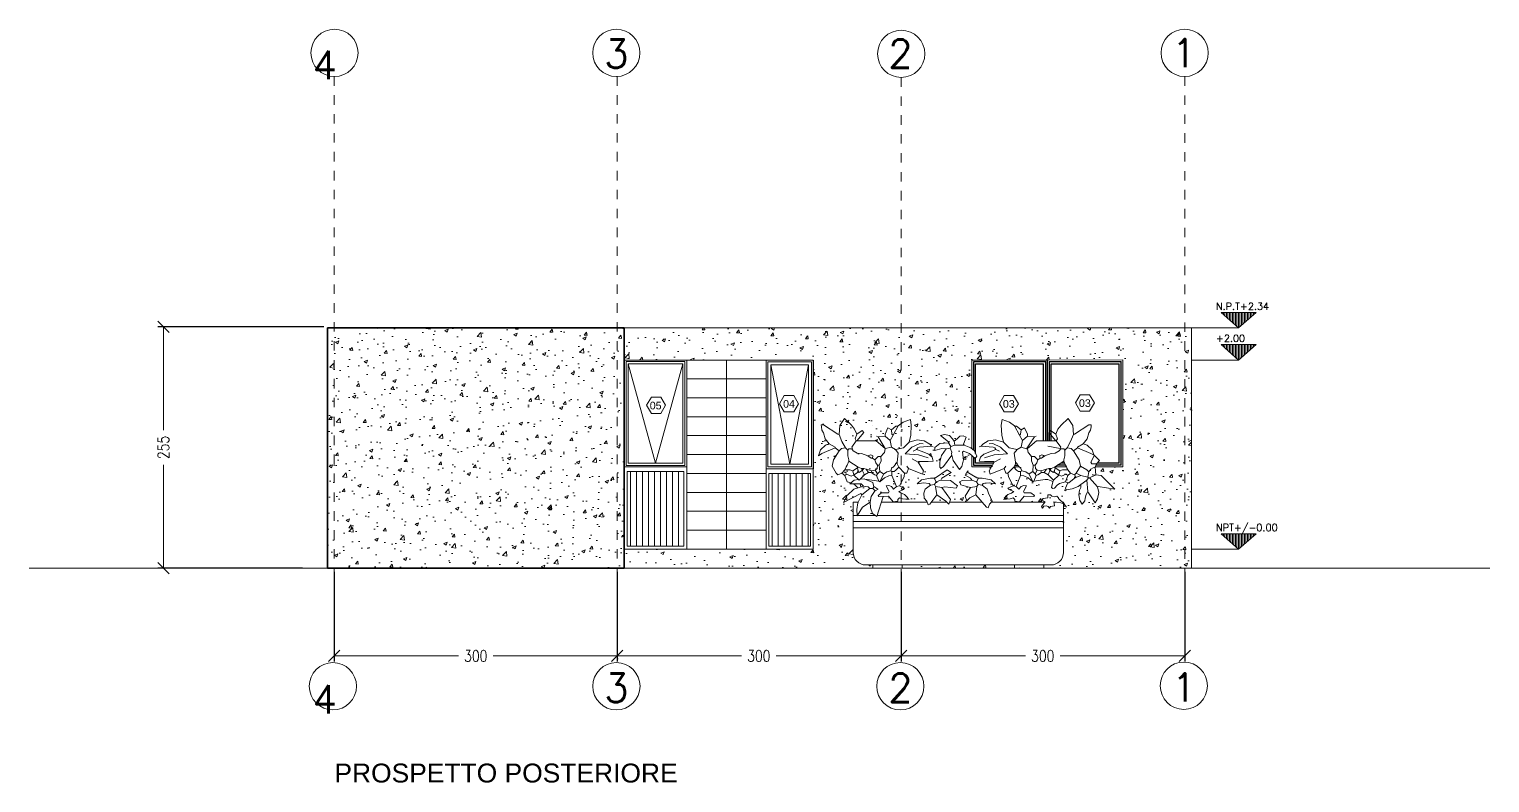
# Model space of a CAD drawing. Header units: inches. Extents: x 15 to 6535, y 214 to 4594.
# Drawn here: x 139.37 to 154.83, y 247.06 to 255.03 of the extents above; entities that cross this region are included whole.
import ezdxf

# ---------------------------------------------------------------- set-up
doc = ezdxf.new("R2010")
doc.units = ezdxf.units.IN
doc.header["$MEASUREMENT"] = 0
doc.linetypes.add('CENTER', pattern=[2, 1.25, -0.25, 0.25, -0.25])
for name, color, linetype, lineweight in [('$0$A-GLAZ-FULL', 4, 'Continuous', 18), ('$1$A-GLAZ-FULL', 4, 'Continuous', 25), ('A-ANNO-SYMB', 3, 'Continuous', 18), ('A-ANNO-TEXT', 3, 'Continuous', 18), ('A-ELEV-MBE1', 7, 'Continuous', 13), ('A-ELEV-PATT', 8, 'Continuous', 13), ('A-FURN', 8, 'Continuous', 18), ('A-SECT-MCUT', 7, 'Continuous', 35), ('A-WALL-FULL', 7, 'Continuous', 35), ('linee di sezione', 3, 'Continuous', 13), ('PROIEZIONI', 145, 'Continuous', 13), ('SIMBOLI FINESTRE', 3, 'Continuous', 13), ('VEGETAZIONE', 94, 'Continuous', 13)]:
    doc.layers.add(name, color=color, linetype=linetype, lineweight=lineweight)
doc.layers.add('Layer1', color=7, linetype='Continuous')
doc.layers.add('linee sezioni frecce', color=5, linetype='Continuous')
doc.styles.add('ARIAL', font='Arial.ttf')
doc.styles.add('E-ROMANS', font='romans.shx', dxfattribs={"width": 0.8})
doc.styles.get("Standard").update_dxf_attribs({"font": 'Arial.ttf'})
doc.dimstyles.new('E-0100_TICK_12', dxfattribs={"dimscale": 0.001, "dimtxt": 120, "dimasz": 120, "dimexe": 60, "dimexo": 40, "dimgap": 60, "dimtad": 0, "dimzin": 0, "dimdsep": 46, "dimtxsty": 'E-ROMANS', "dimblk": 'OBLIQUE', "dimcen": 60, "dimclrd": 256, "dimclre": 256, "dimclrt": 256, "dimadec": 0, "dimazin": 0, "dimtfac": 1, "dimtmove": 1, "dimatfit": 3, "dimldrblk": 'OPEN90', "dimfxl": 1, "dimtfill": 1, "dimtolj": 1, "dimtzin": 0, "dimlwd": -1, "dimarcsym": 0})

# ---------------------------------------------------------------- blocks, each defined once
blk = doc.blocks.new('_Oblique')
at = {"color": 0, "linetype": 'ByBlock', "lineweight": -2}
blk.add_line((-0.5, -0.5), (0.5, 0.5), dxfattribs=at)
blk = doc.blocks.new('*D86')
at = {"layer": 'linee di sezione', "lineweight": -2, "transparency": 16777216}
for p, q in [((142.487, 251.878), (140.729, 251.878)), ((142.263, 249.328), (140.729, 249.328))]:
    blk.add_line(p, q, dxfattribs=at)
at = {"layer": 'linee di sezione', "transparency": 16777216}
for p, q in [((140.789, 251.878), (140.789, 250.786)), ((140.789, 249.328), (140.789, 250.42))]:
    blk.add_line(p, q, dxfattribs=at)
at = {"layer": 'linee di sezione', "transparency": 16777216, "xscale": 0.12, "yscale": 0.12, "zscale": 0.12}
for p, rotation in [((140.789, 251.878), 90), ((140.789, 249.328), 270)]:
    blk.add_blockref('_Oblique', p, dxfattribs=dict(at, rotation=rotation))
at = {"layer": 'linee di sezione', "lineweight": 13, "transparency": 16777216, "insert": (140.789, 250.603), "char_height": 0.12, "attachment_point": 5, "rotation": 90, "style": 'E-ROMANS', "bg_fill": 3, "box_fill_scale": 1.25, "bg_fill_color": 256, "bg_fill_true_color": 13158600, "bg_fill_transparency": 0}
blk.add_mtext('\\A1;255', dxfattribs=at)
blk = doc.blocks.new('_Open90')
at = {"color": 0, "linetype": 'ByBlock', "lineweight": -2}
for p, q in [((0, 0), (-1, 0)), ((-0.5, 0.5), (0, 0)), ((0, 0), (-0.5, -0.5))]:
    blk.add_line(p, q, dxfattribs=at)
blk = doc.blocks.new('*D89')
at = {"layer": 'linee di sezione', "lineweight": -2, "transparency": 16777216}
for p, q in [((142.597, 249.288), (142.597, 248.338)), ((145.592, 249.288), (145.592, 248.338))]:
    blk.add_line(p, q, dxfattribs=at)
at = {"layer": 'linee di sezione', "transparency": 16777216}
for p, q in [((142.597, 248.398), (143.911, 248.398)), ((145.592, 248.398), (144.278, 248.398))]:
    blk.add_line(p, q, dxfattribs=at)
at = {"layer": 'linee di sezione', "transparency": 16777216, "xscale": 0.12, "yscale": 0.12, "zscale": 0.12, "rotation": 180}
blk.add_blockref('_Oblique', (142.597, 248.398), dxfattribs=at)
at = {"layer": 'linee di sezione', "transparency": 16777216, "xscale": 0.12, "yscale": 0.12, "zscale": 0.12}
blk.add_blockref('_Oblique', (145.592, 248.398), dxfattribs=at)
at = {"layer": 'linee di sezione', "lineweight": 13, "transparency": 16777216, "insert": (144.095, 248.398), "char_height": 0.12, "attachment_point": 5, "style": 'E-ROMANS', "bg_fill": 3, "box_fill_scale": 1.25, "bg_fill_color": 256, "bg_fill_true_color": 13158600, "bg_fill_transparency": 0}
blk.add_mtext('\\A1;300', dxfattribs=at)
blk = doc.blocks.new('*D90')
at = {"layer": 'linee di sezione', "lineweight": -2, "transparency": 16777216}
for p, q in [((145.592, 249.288), (145.592, 248.338)), ((148.597, 249.288), (148.597, 248.338))]:
    blk.add_line(p, q, dxfattribs=at)
at = {"layer": 'linee di sezione', "transparency": 16777216}
for p, q in [((145.592, 248.398), (146.906, 248.398)), ((148.597, 248.398), (147.273, 248.398))]:
    blk.add_line(p, q, dxfattribs=at)
at = {"layer": 'linee di sezione', "transparency": 16777216, "xscale": 0.12, "yscale": 0.12, "zscale": 0.12, "rotation": 180}
blk.add_blockref('_Oblique', (145.592, 248.398), dxfattribs=at)
at = {"layer": 'linee di sezione', "transparency": 16777216, "xscale": 0.12, "yscale": 0.12, "zscale": 0.12}
blk.add_blockref('_Oblique', (148.597, 248.398), dxfattribs=at)
at = {"layer": 'linee di sezione', "lineweight": 13, "transparency": 16777216, "insert": (147.09, 248.398), "char_height": 0.12, "attachment_point": 5, "style": 'E-ROMANS', "bg_fill": 3, "box_fill_scale": 1.25, "bg_fill_color": 256, "bg_fill_true_color": 13158600, "bg_fill_transparency": 0}
blk.add_mtext('\\A1;300', dxfattribs=at)
blk = doc.blocks.new('*D91')
at = {"layer": 'linee di sezione', "lineweight": -2, "transparency": 16777216}
for p, q in [((148.597, 249.288), (148.597, 248.338)), ((151.597, 249.288), (151.597, 248.338))]:
    blk.add_line(p, q, dxfattribs=at)
at = {"layer": 'linee di sezione', "transparency": 16777216}
for p, q in [((148.597, 248.398), (149.911, 248.398)), ((151.597, 248.398), (150.278, 248.398))]:
    blk.add_line(p, q, dxfattribs=at)
at = {"layer": 'linee di sezione', "transparency": 16777216, "xscale": 0.12, "yscale": 0.12, "zscale": 0.12, "rotation": 180}
blk.add_blockref('_Oblique', (148.597, 248.398), dxfattribs=at)
at = {"layer": 'linee di sezione', "transparency": 16777216, "xscale": 0.12, "yscale": 0.12, "zscale": 0.12}
blk.add_blockref('_Oblique', (151.597, 248.398), dxfattribs=at)
at = {"layer": 'linee di sezione', "lineweight": 13, "transparency": 16777216, "insert": (150.095, 248.398), "char_height": 0.12, "attachment_point": 5, "style": 'E-ROMANS', "bg_fill": 3, "box_fill_scale": 1.25, "bg_fill_color": 256, "bg_fill_true_color": 13158600, "bg_fill_transparency": 0}
blk.add_mtext('\\A1;300', dxfattribs=at)

msp = doc.modelspace()

# ---------------------------------------------------------------- hatches: boundary and pattern name
at = {"layer": 'A-ELEV-PATT'}
h = msp.add_hatch(dxfattribs=at)
h.set_pattern_fill('ANSI31', color=256, scale=0.005, angle=585, style=0)
h.set_pattern_definition([(270, (356.651465, 120.203218), (0.015875, -5e-17), [])])
h.paths.add_polyline_path([(151.984, 252.031), (152.168, 251.868), (152.352, 252.031)])
h = msp.add_hatch(dxfattribs=at)
h.set_pattern_fill('AR-CONC', color=256, scale=0.002, angle=180, style=0)
h.set_pattern_definition([(50, (127.25245, 186.07087), (0.3643693, -0.0318782), [0.0381, -0.4191]), (355, (127.25245, 186.07087), (-0.0704857, 0.3821133), [0.03048, -0.33528]), (100.451, (127.2828, 186.0682), (0.293885, 0.3502334), [0.03238, -0.35618]), (46.1842, (127.25245, 186.17247), (0.542158, -0.0840847), [0.05715, -0.62865]), (96.6356, (127.29763, 186.16546), (0.4748085, 0.494851), [0.04857, -0.53427]), (351.184, (127.25245, 186.17247), (0.474809, 0.4948502), [0.04572, -0.50292]), (21, (127.30325, 186.14707), (0.3032298, -0.204531), [0.0381, -0.4191]), (326, (127.30325, 186.14707), (0.123604, 0.368376), [0.03048, -0.33528]), (71.4514, (127.32852, 186.13002), (0.426833, 0.1638457), [0.03238, -0.35618]), (37.5, (127.25245, 186.07087), (0.0061772, 0.16911008), [0, -0.331216, 0, -0.34036, 0, -0.33655]), (7.5, (127.25245, 186.07087), (0.13363933, 0.20036115), [0, -0.194056, 0, -0.323596, 0, -0.12827]), (327.5, (127.13917, 186.07087), (0.2711812, -0.0114575), [0, -0.127, 0, -0.39624, 0, -0.52578]), (317.5, (127.08837, 186.07087), (0.2962584, 0.050853), [0, -0.1651, 0, -0.263144, 0, -0.37338])])
h.paths.add_polyline_path([(142.527, 249.328), (145.667, 249.328), (145.667, 251.528), (145.667, 251.868), (145.527, 251.868), (145.527, 249.528), (145.527, 251.868), (142.527, 251.868)])
h = msp.add_hatch(dxfattribs=at)
h.set_pattern_fill('AR-CONC', color=256, scale=0.002, angle=360, style=0)
h.set_pattern_definition([(50, (126.38487, 197.59133), (0.3643693, -0.0318782), [0.0381, -0.4191]), (355, (126.38487, 197.59133), (-0.0704857, 0.3821133), [0.03048, -0.33528]), (100.451, (126.41523, 197.58867), (0.293885, 0.3502334), [0.03238, -0.35618]), (46.1842, (126.38487, 197.69293), (0.542158, -0.0840847), [0.05715, -0.62865]), (96.6356, (126.43005, 197.6859), (0.4748085, 0.494851), [0.04857, -0.53427]), (351.184, (126.38487, 197.6929), (0.474809, 0.49485), [0.04572, -0.50292]), (21, (126.43567, 197.66753), (0.3032298, -0.204531), [0.0381, -0.4191]), (326, (126.43567, 197.66753), (0.123604, 0.368376), [0.03048, -0.33528]), (71.4514, (126.46094, 197.65048), (0.426833, 0.1638457), [0.03238, -0.35618]), (37.5, (126.38487, 197.59133), (0.0061772, 0.16911008), [0, -0.331216, 0, -0.34036, 0, -0.33655]), (7.5, (126.38487, 197.59133), (0.1336393, 0.20036115), [0, -0.194056, 0, -0.323596, 0, -0.12827]), (327.5, (126.27158, 197.59133), (0.2711812, -0.0114575), [0, -0.127, 0, -0.39624, 0, -0.52578]), (317.5, (126.22078, 197.59133), (0.2962584, 0.050853), [0, -0.1651, 0, -0.263144, 0, -0.37338])])
edge = h.paths.add_edge_path()
edge.add_line((148.089, 249.492), (148.089, 249.753))
edge.add_line((148.089, 249.753), (148.597, 249.753))
edge.add_line((148.597, 249.753), (148.597, 249.361))
edge.add_line((148.597, 249.361), (148.22, 249.361))
edge.add_arc((148.22, 249.492), 0.132, 180, 270, ccw=False)
edge = h.paths.add_edge_path()
edge.add_line((150.182, 249.361), (148.597, 249.361))
edge.add_line((148.597, 249.361), (148.597, 249.753))
edge.add_line((148.597, 249.753), (150.314, 249.753))
edge.add_line((150.314, 249.753), (150.314, 249.492))
edge.add_arc((150.182, 249.492), 0.132, 270, 360, ccw=False)
h.paths.add_polyline_path([(148.597, 249.753), (148.597, 249.819), (150.314, 249.819), (150.314, 249.753)])
h.paths.add_polyline_path([(150.314, 249.884), (150.314, 249.819), (148.597, 249.819), (148.597, 249.884)])
h.paths.add_polyline_path([(148.388, 250.026), (148.597, 250.026), (148.597, 249.884), (148.343, 249.884)])
h.paths.add_polyline_path([(150.314, 250.007), (150.314, 249.884), (148.597, 249.884), (148.597, 250.026), (148.872, 250.026), (148.882, 249.997), (148.9, 250.004), (148.917, 250.026), (149.079, 250.026), (149.101, 250.004), (149.109, 250.026), (149.452, 250.026), (149.499, 249.971), (149.517, 249.965), (149.53, 250.002), (149.55, 250.026), (150.12, 250.026), (150.08, 249.979), (150.092, 249.961), (150.107, 249.981), (150.132, 249.985), (150.153, 249.979), (150.165, 249.961), (150.177, 249.979), (150.22, 249.985), (150.22, 249.991), (150.214, 250.026), (150.232, 250.026), (150.242, 250.024), (150.287, 250.018)])
h.paths.add_polyline_path([(148.089, 249.753), (148.089, 249.819), (148.597, 249.819), (148.597, 249.753)])
h.paths.add_polyline_path([(148.597, 249.884), (148.597, 249.819), (148.089, 249.819), (148.089, 249.884), (148.13, 249.884), (148.13, 249.881), (148.133, 249.884), (148.324, 249.884), (148.34, 249.873), (148.343, 249.884)])
h.paths.add_polyline_path([(147.897, 250.599), (147.897, 250.605), (147.836, 250.642), (147.794, 250.696), (147.776, 250.757), (147.758, 250.787), (147.753, 250.822), (147.751, 250.842), (147.776, 250.842), (147.928, 250.745), (147.94, 250.739), (147.97, 250.667), (148.007, 250.599), (147.965, 250.591), (147.94, 250.569)])
h.paths.add_polyline_path([(147.867, 250.405), (147.879, 250.472), (147.94, 250.569), (147.965, 250.591), (148.007, 250.599), (148.031, 250.575), (148.031, 250.514), (148.043, 250.472), (148.043, 250.459), (148.025, 250.417), (148.013, 250.399), (148.001, 250.368), (147.97, 250.332), (147.928, 250.314), (147.909, 250.332)])
h.paths.add_polyline_path([(148.244, 250.514), (148.177, 250.538), (148.132, 250.544), (148.09, 250.568), (148.073, 250.587), (148.08, 250.593), (148.073, 250.605), (148.122, 250.672), (148.331, 250.672), (148.426, 250.593), (148.426, 250.587), (148.42, 250.551), (148.414, 250.544), (148.383, 250.508), (148.353, 250.508), (148.317, 250.472), (148.292, 250.49), (148.298, 250.514), (148.274, 250.526)])
h.paths.add_polyline_path([(148.633, 250.332), (148.597, 250.367), (148.597, 250.594), (148.62, 250.599), (148.681, 250.66), (148.766, 250.684), (148.841, 250.673), (148.9, 250.638), (148.918, 250.617), (148.791, 250.605), (148.772, 250.599), (148.76, 250.581), (148.809, 250.563), (148.888, 250.532), (148.924, 250.502), (148.936, 250.459), (148.882, 250.453), (148.785, 250.453), (148.778, 250.447), (148.833, 250.356), (148.821, 250.32), (148.675, 250.38), (148.657, 250.332)])
h.paths.add_polyline_path([(148.56, 250.034), (148.511, 250.028), (148.462, 250.089), (148.359, 250.083), (148.353, 250.095), (148.389, 250.125), (148.462, 250.125), (148.469, 250.137), (148.438, 250.198), (148.467, 250.201), (148.495, 250.189), (148.517, 250.162), (148.548, 250.192), (148.578, 250.198), (148.597, 250.19), (148.597, 250.147), (148.572, 250.137), (148.596, 250.119), (148.597, 250.119), (148.597, 250.064), (148.578, 250.07), (148.56, 250.052)])
h.paths.add_polyline_path([(148.266, 250.17), (148.248, 250.188), (148.199, 250.194), (148.175, 250.219), (148.052, 250.219), (148.099, 250.259), (148.146, 250.265), (148.152, 250.259), (148.161, 250.267), (148.206, 250.273), (148.298, 250.234), (148.309, 250.188), (148.296, 250.17)])
h.paths.add_polyline_path([(148.238, 250.265), (148.227, 250.264), (148.206, 250.273), (148.161, 250.267), (148.207, 250.314), (148.25, 250.338), (148.28, 250.338), (148.317, 250.314), (148.335, 250.307), (148.359, 250.247)])
h.paths.add_polyline_path([(148.189, 250.356), (148.207, 250.314), (148.152, 250.259), (148.098, 250.307), (148.098, 250.314), (148.146, 250.344), (148.152, 250.338), (148.189, 250.362)])
h.paths.add_polyline_path([(150.15, 250.263), (150.122, 250.265), (150.001, 250.247), (150.025, 250.307), (150.043, 250.314), (150.08, 250.338), (150.11, 250.338), (150.153, 250.314), (150.207, 250.259), (150.202, 250.242)])
h.paths.add_polyline_path([(150.159, 250.38), (150.134, 250.374), (150.074, 250.356), (150.037, 250.362), (150.019, 250.38), (150.013, 250.417), (150.031, 250.441), (150.043, 250.472), (150.068, 250.49), (150.08, 250.49), (150.116, 250.514), (150.183, 250.538), (150.227, 250.544), (150.269, 250.568), (150.286, 250.587), (150.317, 250.587), (150.329, 250.575), (150.329, 250.514), (150.317, 250.472), (150.317, 250.459), (150.22, 250.393), (150.183, 250.38)])
h.paths.add_polyline_path([(150.171, 250.356), (150.153, 250.314), (150.11, 250.338), (150.134, 250.374), (150.159, 250.38), (150.171, 250.362)])
h.paths.add_polyline_path([(149.539, 250.32), (149.527, 250.356), (149.581, 250.447), (149.575, 250.453), (149.478, 250.453), (149.423, 250.459), (149.435, 250.502), (149.472, 250.532), (149.551, 250.563), (149.6, 250.581), (149.587, 250.599), (149.569, 250.605), (149.442, 250.617), (149.46, 250.638), (149.519, 250.673), (149.594, 250.684), (149.679, 250.66), (149.739, 250.599), (149.824, 250.581), (149.794, 250.544), (149.806, 250.447), (149.806, 250.429), (149.788, 250.393), (149.727, 250.332), (149.703, 250.332), (149.685, 250.38)])
h.paths.add_polyline_path([(149.399, 250.192), (149.387, 250.101), (149.322, 250.071), (149.292, 250.04), (149.273, 250.089), (149.332, 250.18)])
h.paths.add_polyline_path([(149.07, 250.034), (148.973, 250.101), (148.961, 250.192), (149.028, 250.18), (149.119, 250.052), (149.101, 250.004)])
h.paths.add_polyline_path([(148.949, 250.21), (148.961, 250.192), (148.973, 250.101), (148.9, 250.004), (148.882, 249.997), (148.87, 250.034), (148.841, 250.068), (148.838, 250.12), (148.851, 250.162), (148.906, 250.204)])
h.paths.add_polyline_path([(148.949, 250.277), (148.949, 250.271), (148.967, 250.241), (148.949, 250.21), (148.906, 250.204), (148.894, 250.222), (148.833, 250.228), (148.766, 250.217), (148.811, 250.261), (148.906, 250.277)])
h.paths.add_polyline_path([(149.007, 250.395), (149.006, 250.448), (149.023, 250.518), (149.074, 250.59), (149.116, 250.596), (149.134, 250.553), (149.128, 250.535), (149.134, 250.523), (149.043, 250.401), (149.019, 250.383)])
h.paths.add_polyline_path([(150.681, 250.192), (150.675, 250.186), (150.59, 250.283), (150.657, 250.314), (150.712, 250.307), (150.859, 250.161)])
h.paths.add_polyline_path([(150.578, 250.283), (150.59, 250.283), (150.675, 250.186), (150.689, 250.128), (150.676, 250.06), (150.648, 250.018), (150.578, 250.125), (150.572, 250.137), (150.56, 250.259)])
h.paths.add_polyline_path([(150.471, 250.19), (150.407, 250.165), (150.341, 250.156), (150.335, 250.174), (150.347, 250.198), (150.359, 250.228), (150.371, 250.228), (150.444, 250.289), (150.457, 250.289), (150.499, 250.307), (150.572, 250.289), (150.578, 250.283), (150.56, 250.259), (150.499, 250.21)])
h.paths.add_polyline_path([(150.39, 250.332), (150.359, 250.368), (150.347, 250.398), (150.348, 250.398), (150.335, 250.417), (150.317, 250.459), (150.317, 250.472), (150.329, 250.514), (150.329, 250.575), (150.353, 250.599), (150.395, 250.591), (150.42, 250.569), (150.481, 250.472), (150.493, 250.405), (150.45, 250.332), (150.432, 250.314)])
h.paths.add_polyline_path([(150.335, 250.417), (150.317, 250.459), (150.227, 250.398), (150.348, 250.398)])
h.paths.add_polyline_path([(150.329, 250.575), (150.353, 250.599), (150.395, 250.591), (150.42, 250.569), (150.481, 250.472), (150.493, 250.405), (150.489, 250.398), (150.943, 250.398), (150.943, 251.528), (149.343, 251.528), (149.343, 250.398), (149.552, 250.398), (149.581, 250.447), (149.575, 250.453), (149.478, 250.453), (149.423, 250.459), (149.435, 250.502), (149.472, 250.532), (149.551, 250.563), (149.6, 250.581), (149.587, 250.599), (149.569, 250.605), (149.442, 250.617), (149.46, 250.638), (149.519, 250.673), (149.594, 250.684), (149.679, 250.66), (149.739, 250.599), (149.824, 250.581), (149.794, 250.544), (149.806, 250.447), (149.806, 250.429), (149.791, 250.398), (150.016, 250.398), (150.013, 250.417), (150.031, 250.441), (150.043, 250.472), (150.068, 250.49), (150.08, 250.49), (150.116, 250.514), (150.183, 250.538), (150.227, 250.544), (150.269, 250.568), (150.286, 250.587), (150.317, 250.587)])
h.paths.add_polyline_path([(148.952, 250.602), (149.007, 250.644), (149.098, 250.651), (149.122, 250.614), (149.116, 250.596), (149.074, 250.59), (149.028, 250.591), (148.952, 250.572)])
h.paths.add_polyline_path([(148.426, 250.587), (148.426, 250.593), (148.493, 250.605), (148.535, 250.581), (148.566, 250.544), (148.554, 250.447), (148.535, 250.429), (148.535, 250.423), (148.511, 250.393), (148.499, 250.386), (148.487, 250.356), (148.444, 250.344), (148.408, 250.32), (148.408, 250.326), (148.371, 250.35), (148.365, 250.417), (148.384, 250.462), (148.383, 250.508), (148.414, 250.544), (148.42, 250.551)])
h.paths.add_polyline_path([(147.742, 250.579), (147.795, 250.626), (147.836, 250.642), (147.897, 250.605), (147.897, 250.599), (147.757, 250.538), (147.721, 250.514)])
h.paths.add_polyline_path([(148.13, 249.884), (148.089, 249.884), (148.089, 250.026), (148.144, 250.026), (148.139, 250.016), (148.126, 249.946)])
h.paths.add_polyline_path([(145.667, 251.528), (147.667, 251.528), (147.667, 249.528), (145.667, 249.528), (145.667, 249.328), (151.668, 249.328), (151.668, 251.868), (150.704, 251.868), (145.667, 251.868)])
h = msp.add_hatch(dxfattribs=at)
h.set_pattern_fill('ANSI31', color=256, scale=0.005, angle=585, style=0)
h.set_pattern_definition([(270, (356.651465, 119.863218), (0.015875, -5e-17), [])])
h.paths.add_polyline_path([(151.984, 251.691), (152.168, 251.528), (152.352, 251.691)])
h = msp.add_hatch(dxfattribs=at)
h.set_pattern_fill('ANSI31', color=256, scale=0.02, angle=405, style=0)
h.set_pattern_definition([(90, (126.04774, 192.627156), (-0.0635, 4e-17), [])])
h.paths.add_polyline_path([(145.697, 249.558), (146.297, 249.558), (146.297, 249.76), (146.297, 250.348), (146.138, 250.348), (145.697, 250.348)])
h = msp.add_hatch(dxfattribs=at)
h.set_pattern_fill('ANSI31', color=256, scale=0.02, angle=405, style=0)
h.set_pattern_definition([(90, (127.54745, 192.60712), (-0.0635, 4e-17), [])])
h.paths.add_polyline_path([(147.197, 249.558), (147.637, 249.558), (147.637, 249.74), (147.637, 250.298), (147.637, 250.328), (147.197, 250.328)])
h = msp.add_hatch(dxfattribs=at)
h.set_pattern_fill('ANSI31', color=256, scale=0.005, angle=585, style=0)
h.set_pattern_definition([(270, (356.651465, 117.863218), (0.015875, -5e-17), [])])
h.paths.add_polyline_path([(151.984, 249.691), (152.168, 249.528), (152.352, 249.691)])

# ---------------------------------------------------------------- linework, layer by layer
at = {"layer": '$0$A-GLAZ-FULL', "color": 0}
for p, q in [((145.688, 250.414), (145.688, 251.512)), ((145.688, 251.512), (146.306, 251.512)), ((145.708, 250.437), (145.708, 251.489)), ((145.708, 251.489), (146.286, 251.489)), ((146.286, 250.437), (146.286, 251.489)), ((146.306, 250.414), (146.306, 251.512)), ((147.617, 251.478), (147.217, 251.478)), ((147.217, 251.478), (147.217, 250.428)), ((147.617, 251.478), (147.617, 250.428)), ((147.647, 251.508), (147.647, 250.398)), ((146.306, 250.414), (145.688, 250.414)), ((146.286, 250.437), (145.708, 250.437)), ((147.647, 250.398), (147.187, 250.398)), ((147.617, 250.428), (147.217, 250.428))]:
    msp.add_line(p, q, dxfattribs=at)
msp.add_lwpolyline([(147.647, 251.508), (147.187, 251.508), (147.187, 250.398)], dxfattribs=at)
at = {"layer": '$1$A-GLAZ-FULL', "color": 7, "true_color": 0xffffff}
for p, q in [((147.667, 251.528), (147.667, 250.378)), ((150.164, 251.512, 0), (150.164, 250.672, 0))]:
    msp.add_line(p, q, dxfattribs=at)
at = {"layer": '$1$A-GLAZ-FULL', "color": 7}
for p, q in [((149.364, 250.574), (149.364, 251.512)), ((149.364, 251.512), (150.126, 251.512, 0)), ((150.126, 250.672, 0), (150.126, 251.512, 0)), ((150.143, 251.528, 0), (150.143, 250.672, 0)), ((150.926, 250.415, 0), (150.926, 251.512, 0)), ((149.364, 250.414), (149.364, 250.499)), ((149.562, 250.414, 0), (149.364, 250.414)), ((149.831, 250.414, 0), (149.799, 250.414, 0)), ((150.337, 250.415, 0), (150.252, 250.415, 0)), ((150.926, 250.415, 0), (150.658, 250.415, 0))]:
    msp.add_line(p, q, dxfattribs=at)
at = {"layer": '$1$A-GLAZ-FULL', "color": 4}
for p, q in [((149.383, 250.54), (149.383, 251.489)), ((149.383, 251.489), (150.103, 251.489, 0)), ((150.103, 250.672, 0), (150.103, 251.489, 0)), ((150.183, 250.672, 0), (150.183, 251.489, 0)), ((150.183, 251.489, 0), (150.903, 251.489, 0)), ((150.903, 250.438, 0), (150.903, 251.489, 0)), ((149.383, 250.437), (149.383, 250.494)), ((149.575, 250.437, 0), (149.383, 250.437)), ((150.326, 250.438, 0), (150.285, 250.438, 0)), ((150.903, 250.438, 0), (150.67, 250.438, 0))]:
    msp.add_line(p, q, dxfattribs=at)
at = {"layer": '$1$A-GLAZ-FULL'}
msp.add_line((150.164, 251.512, 0), (150.926, 251.512, 0), dxfattribs=at)
at = {"layer": 'A-ANNO-SYMB', "linetype": 'CENTER', "ltscale": 0.04}
for p, q in [((145.592, 254.528), (145.592, 248.328)), ((148.597, 254.516), (148.597, 248.328)), ((151.597, 254.526), (151.597, 248.328))]:
    msp.add_line(p, q, dxfattribs=at)
at = {"layer": 'A-ANNO-SYMB'}
for points in [[(152.168, 251.868), (151.984, 252.031), (152.352, 252.031)], [(152.168, 251.528), (151.984, 251.691), (152.352, 251.691)], [(152.168, 249.528), (151.984, 249.691), (152.352, 249.691)]]:
    msp.add_lwpolyline(points, close=True, dxfattribs=at)
for centre in [(142.6, 254.776), (145.582, 254.776), (148.597, 254.766), (151.597, 254.776), (142.583, 248.078), (145.583, 248.078), (148.588, 248.078), (151.588, 248.083)]:
    msp.add_circle(centre, 0.25, dxfattribs=at)
at = {"layer": 'A-ELEV-MBE1'}
for p, q in [((142.527, 251.868), (145.517, 251.868)), ((151.668, 251.868), (151.668, 249.328)), ((147.127, 251.528), (146.481, 251.528)), ((147.167, 249.528), (147.167, 251.528)), ((147.167, 251.528), (147.667, 251.528)), ((147.667, 249.528), (147.667, 251.528)), ((147.667, 251.528), (147.667, 250.328)), ((150.143, 251.528, 0), (150.943, 251.529, 0)), ((145.697, 249.558), (145.697, 250.348)), ((146.297, 250.348), (145.697, 250.348)), ((146.297, 250.348), (146.297, 249.558)), ((147.667, 250.378), (147.167, 250.378)), ((147.197, 249.558), (147.197, 250.328)), ((147.637, 250.328), (147.197, 250.328)), ((147.637, 250.328), (147.637, 249.558)), ((146.327, 249.528), (145.667, 249.528)), ((145.697, 249.558), (146.297, 249.558)), ((147.666, 249.528), (147.167, 249.528)), ((147.197, 249.558), (147.637, 249.558)), ((142.527, 249.328), (139.369, 249.328)), ((154.826, 249.328), (151.668, 249.328)), ((145.592, 248.368), (145.602, 248.368))]:
    msp.add_line(p, q, dxfattribs=at)
at = {"layer": 'A-ELEV-MBE1', "color": 7}
for p, q in [((145.667, 251.528), (146.327, 251.528, 0)), ((149.343, 251.528), (150.143, 251.528, 0)), ((150.943, 251.529, 0), (150.943, 250.398, 0)), ((146.327, 250.398, 0), (145.667, 250.398)), ((149.552, 250.398, 0), (149.343, 250.398)), ((149.845, 250.398, 0), (149.791, 250.398, 0)), ((150.347, 250.398, 0), (150.227, 250.398, 0)), ((150.943, 250.398, 0), (150.653, 250.398, 0))]:
    msp.add_line(p, q, dxfattribs=at)
at = {"layer": 'A-ELEV-MBE1', "color": 7, "true_color": 0xffffff}
for p, q in [((147.167, 251.528), (147.667, 251.528)), ((149.343, 251.528), (149.343, 250.592)), ((149.343, 250.519), (149.343, 250.398))]:
    msp.add_line(p, q, dxfattribs=at)
at = {"layer": 'A-ELEV-MBE1'}
for points in [[(151.668, 251.868), (145.667, 251.868)], [(151.668, 249.328), (145.667, 249.328)]]:
    msp.add_lwpolyline(points, dxfattribs=at)
for points in [[(146.747, 251.528), (146.327, 251.528), (146.327, 251.328), (146.747, 251.328)], [(147.167, 251.528), (146.747, 251.528), (146.747, 251.328), (147.167, 251.328)], [(146.747, 251.328), (146.327, 251.328), (146.327, 251.128), (146.747, 251.128)], [(147.167, 251.328), (146.747, 251.328), (146.747, 251.128), (147.167, 251.128)], [(146.747, 251.128), (146.327, 251.128), (146.327, 250.928), (146.747, 250.928)], [(147.167, 251.128), (146.747, 251.128), (146.747, 250.928), (147.167, 250.928)], [(146.747, 250.928), (146.327, 250.928), (146.327, 250.728), (146.747, 250.728)], [(147.167, 250.928), (146.747, 250.928), (146.747, 250.728), (147.167, 250.728)], [(146.747, 250.728), (146.327, 250.728), (146.327, 250.528), (146.747, 250.528)], [(147.167, 250.728), (146.747, 250.728), (146.747, 250.528), (147.167, 250.528)], [(146.747, 250.528), (146.327, 250.528), (146.327, 250.328), (146.747, 250.328)], [(147.167, 250.528), (146.747, 250.528), (146.747, 250.328), (147.167, 250.328)], [(146.747, 250.328), (146.327, 250.328), (146.327, 250.128), (146.747, 250.128)], [(147.167, 250.328), (146.747, 250.328), (146.747, 250.128), (147.167, 250.128)], [(146.747, 250.128), (146.327, 250.128), (146.327, 249.928), (146.747, 249.928)], [(147.167, 250.128), (146.747, 250.128), (146.747, 249.928), (147.167, 249.928)], [(146.747, 249.928), (146.327, 249.928), (146.327, 249.728), (146.747, 249.728)], [(147.167, 249.928), (146.747, 249.928), (146.747, 249.728), (147.167, 249.728)], [(146.747, 249.728), (146.327, 249.728), (146.327, 249.528), (146.747, 249.528)], [(147.167, 249.728), (146.747, 249.728), (146.747, 249.528), (147.167, 249.528)]]:
    msp.add_lwpolyline(points, close=True, dxfattribs=at)
at = {"layer": 'A-FURN', "ltscale": 0.8}
for p, q in [((145.708, 251.489), (145.997, 250.437)), ((145.997, 250.437), (146.286, 251.489)), ((147.217, 251.478), (147.417, 250.428)), ((147.417, 250.428), (147.617, 251.478))]:
    msp.add_line(p, q, dxfattribs=at)
at = {"layer": 'A-SECT-MCUT'}
msp.add_line((145.667, 251.528), (145.667, 249.528), dxfattribs=at)
at = {"layer": 'A-WALL-FULL'}
for p, q in [((142.527, 251.868), (142.527, 249.328)), ((145.667, 251.868), (142.527, 251.868)), ((145.667, 249.328), (145.667, 251.868)), ((145.667, 249.328), (142.527, 249.328))]:
    msp.add_line(p, q, dxfattribs=at)
at = {"layer": 'Layer1', "color": 7}
msp.add_line((150.164, 250.672, 0), (150.164, 250.756, 0), dxfattribs=at)
at = {"layer": 'Layer1', "color": 4}
msp.add_line((150.103, 250.505, 0), (150.103, 250.519, 0), dxfattribs=at)
at = {"layer": 'linee di sezione', "ltscale": 0.8}
for p, q in [((152.168, 251.868), (151.668, 251.868)), ((152.168, 251.528), (151.668, 251.528)), ((152.168, 249.528), (151.668, 249.528))]:
    msp.add_line(p, q, dxfattribs=at)
at = {"layer": 'linee sezioni frecce', "color": 7, "true_color": 0xffffff}
for p, q in [((145.667, 251.528), (145.667, 250.398)), ((147.667, 251.528), (147.667, 250.378)), ((147.667, 251.478), (147.667, 250.428))]:
    msp.add_line(p, q, dxfattribs=at)
at = {"layer": 'PROIEZIONI', "ltscale": 0.05}
for p, q in [((148.872, 250.026), (148.388, 250.026)), ((149.079, 250.026), (148.917, 250.026)), ((149.452, 250.026), (149.109, 250.026)), ((150.12, 250.026), (149.55, 250.026)), ((150.232, 250.026), (150.214, 250.026))]:
    msp.add_line(p, q, dxfattribs=at)
at = {"layer": 'PROIEZIONI', "color": 252}
for p, q in [((148.089, 249.884), (148.13, 249.884)), ((148.089, 249.819), (150.314, 249.819)), ((148.133, 249.884), (148.324, 249.884)), ((148.343, 249.884), (150.314, 249.884)), ((148.089, 249.753), (150.314, 249.753))]:
    msp.add_line(p, q, dxfattribs=at)
at = {"layer": 'PROIEZIONI', "ltscale": 0.05}
msp.add_lwpolyline([(148.144, 250.026), (148.089, 250.026), (148.089, 249.492, 0.414214), (148.22, 249.361), (150.182, 249.361, 0.414214), (150.314, 249.492), (150.314, 250.026), (150.304, 250.026)], format="xyb", dxfattribs=at)
for points in [[(148.296, 249.328), (148.608, 249.328), (148.608, 249.361), (148.296, 249.361)], [(150.107, 249.328), (149.795, 249.328), (149.795, 249.361), (150.107, 249.361)]]:
    msp.add_lwpolyline(points, close=True, dxfattribs=at)
at = {"layer": 'SIMBOLI FINESTRE'}
for points in [[(146.103, 251.05), (146.053, 251.136), (145.953, 251.136), (145.903, 251.05), (145.953, 250.963), (146.053, 250.963)], [(147.51, 251.066), (147.46, 251.152), (147.36, 251.152), (147.31, 251.066), (147.36, 250.979), (147.46, 250.979)], [(149.837, 251.066), (149.787, 251.152), (149.687, 251.152), (149.637, 251.066), (149.687, 250.979), (149.787, 250.979)], [(150.641, 251.074), (150.591, 251.16), (150.491, 251.16), (150.441, 251.074), (150.491, 250.987), (150.591, 250.987)]]:
    msp.add_lwpolyline(points, close=True, dxfattribs=at)
at = {"layer": 'VEGETAZIONE'}
for p, q in [((150.389, 250.667), (150.42, 250.739)), ((150.432, 250.745), (150.42, 250.739)), ((150.584, 250.842), (150.432, 250.745)), ((150.584, 250.757), (150.566, 250.696)), ((150.608, 250.842), (150.584, 250.842)), ((150.584, 250.757), (150.601, 250.787)), ((150.601, 250.787), (150.607, 250.822)), ((150.607, 250.822), (150.608, 250.842)), ((147.897, 250.599), (147.94, 250.569)), ((148.128, 250.672), (148.134, 250.672)), ((148.331, 250.672), (148.134, 250.672)), ((148.426, 250.593), (148.331, 250.672)), ((148.42, 250.551), (148.414, 250.544)), ((148.426, 250.587), (148.42, 250.551)), ((148.426, 250.587), (148.426, 250.593)), ((148.481, 250.678), (148.493, 250.605)), ((149.165, 250.626), (149.122, 250.614)), ((149.879, 250.678), (149.867, 250.605)), ((149.934, 250.593), (150.029, 250.672)), ((149.934, 250.587), (149.934, 250.593)), ((149.934, 250.587), (149.94, 250.551)), ((149.94, 250.551), (149.946, 250.544)), ((150.029, 250.672), (150.226, 250.672)), ((150.28, 250.593), (150.147, 250.617)), ((150.232, 250.672), (150.226, 250.672)), ((150.353, 250.599), (150.389, 250.667)), ((150.395, 250.591), (150.353, 250.599)), ((150.42, 250.569), (150.395, 250.591)), ((150.463, 250.599), (150.42, 250.569)), ((150.42, 250.569), (150.481, 250.472)), ((150.566, 250.696), (150.523, 250.642)), ((150.565, 250.626), (150.523, 250.642)), ((150.618, 250.579), (150.565, 250.626)), ((150.639, 250.514), (150.618, 250.579)), ((148.317, 250.472), (148.329, 250.441)), ((148.329, 250.441), (148.347, 250.417)), ((148.347, 250.417), (148.365, 250.417)), ((148.384, 250.462), (148.365, 250.417)), ((148.365, 250.417), (148.371, 250.35)), ((148.414, 250.544), (148.383, 250.508)), ((148.383, 250.508), (148.384, 250.462)), ((148.778, 250.447), (148.712, 250.484)), ((149.581, 250.447), (149.648, 250.484)), ((149.946, 250.544), (149.976, 250.508)), ((149.976, 250.508), (149.976, 250.462)), ((149.976, 250.462), (149.995, 250.417)), ((149.995, 250.417), (149.989, 250.35)), ((150.013, 250.417), (149.995, 250.417)), ((150.031, 250.441), (150.013, 250.417)), ((150.043, 250.472), (150.031, 250.441)), ((150.481, 250.472), (150.493, 250.405)), ((148.134, 250.386), (148.086, 250.356)), ((148.408, 250.32), (148.371, 250.241)), ((148.766, 250.217), (148.811, 250.261)), ((148.811, 250.261), (148.906, 250.277)), ((148.949, 250.277), (148.906, 250.277)), ((148.949, 250.277), (148.949, 250.271)), ((148.949, 250.271), (148.967, 250.241)), ((148.967, 250.241), (148.949, 250.21)), ((149.015, 250.259), (148.967, 250.241)), ((149.411, 250.271), (149.393, 250.241)), ((149.393, 250.241), (149.411, 250.21)), ((149.411, 250.277), (149.454, 250.277)), ((149.411, 250.277), (149.411, 250.271)), ((149.549, 250.261), (149.454, 250.277)), ((149.594, 250.217), (149.549, 250.261)), ((149.952, 250.32), (149.989, 250.241)), ((150.226, 250.386), (150.274, 250.356)), ((150.359, 250.307), (150.335, 250.241)), ((150.56, 250.259), (150.572, 250.137)), ((148.163, 250.219), (148.17, 250.185)), ((148.348, 250.162), (148.308, 250.19)), ((148.833, 250.228), (148.766, 250.217)), ((148.833, 250.228), (148.894, 250.222)), ((148.894, 250.222), (148.906, 250.204)), ((148.949, 250.21), (148.906, 250.204)), ((148.949, 250.21), (148.961, 250.192)), ((148.961, 250.192), (149.028, 250.18)), ((148.961, 250.192), (148.973, 250.101)), ((149.399, 250.192), (149.332, 250.18)), ((149.399, 250.192), (149.387, 250.101)), ((149.411, 250.21), (149.399, 250.192)), ((149.411, 250.21), (149.454, 250.204)), ((149.466, 250.222), (149.454, 250.204)), ((149.527, 250.228), (149.466, 250.222)), ((149.527, 250.228), (149.594, 250.217)), ((150.074, 250.04), (150.086, 250.046)), ((150.323, 250.004), (150.347, 249.973))]:
    msp.add_line(p, q, dxfattribs=at)
for points in [[(147.94, 250.739), (147.948, 250.837), (147.996, 250.91), (148.071, 250.84), (148.104, 250.796), (148.128, 250.745)], [(148.511, 250.733), (148.565, 250.831), (148.618, 250.872), (148.696, 250.898), (148.704, 250.84), (148.699, 250.734), (148.681, 250.66), (148.62, 250.599), (148.535, 250.581), (148.493, 250.605), (148.426, 250.593), (148.353, 250.715)], [(149.849, 250.733), (149.795, 250.831), (149.742, 250.872), (149.664, 250.898), (149.655, 250.84), (149.661, 250.734), (149.679, 250.66), (149.739, 250.599), (149.824, 250.581), (149.867, 250.605), (149.924, 250.59), (150.007, 250.715)], [(150.42, 250.739), (150.412, 250.837), (150.364, 250.91), (150.289, 250.84), (150.255, 250.796), (150.232, 250.745)], [(147.721, 250.52), (147.721, 250.514), (147.742, 250.579), (147.795, 250.626), (147.836, 250.642), (147.794, 250.696), (147.776, 250.757), (147.758, 250.787), (147.753, 250.822), (147.751, 250.842), (147.776, 250.842), (147.928, 250.745), (147.94, 250.739), (147.97, 250.667), (148.007, 250.599), (147.965, 250.591), (147.94, 250.569), (147.879, 250.472), (147.867, 250.405), (147.909, 250.332), (147.928, 250.314), (147.97, 250.332)], [(148.335, 250.721), (148.353, 250.715), (148.426, 250.721), (148.426, 250.745), (148.456, 250.812), (148.493, 250.788), (148.541, 250.83), (148.566, 250.83)], [(148.493, 250.788), (148.499, 250.745), (148.511, 250.733), (148.481, 250.678), (148.426, 250.721)], [(149.159, 250.669), (149.141, 250.693), (149.107, 250.729), (149.056, 250.741), (149.013, 250.73), (149.098, 250.663), (149.098, 250.651), (149.007, 250.644)], [(150.025, 250.721), (150.007, 250.715), (149.934, 250.721), (149.934, 250.745), (149.903, 250.812), (149.867, 250.788), (149.818, 250.83), (149.794, 250.83)], [(149.867, 250.788), (149.861, 250.745), (149.849, 250.733), (149.879, 250.678), (149.934, 250.721)], [(147.836, 250.642), (147.897, 250.605), (147.897, 250.599), (147.757, 250.538), (147.721, 250.514)], [(148.122, 250.672), (148.073, 250.605), (148.08, 250.593), (148.073, 250.587), (148.043, 250.587), (148.031, 250.575), (148.007, 250.599)], [(148.031, 250.575), (148.031, 250.514), (148.043, 250.472), (148.043, 250.459)], [(148.073, 250.587), (148.09, 250.568), (148.132, 250.544), (148.177, 250.538), (148.244, 250.514)], [(148.535, 250.581), (148.566, 250.544), (148.554, 250.447), (148.554, 250.429), (148.572, 250.393), (148.541, 250.362), (148.523, 250.35), (148.499, 250.35), (148.487, 250.356), (148.499, 250.386)], [(148.883, 250.495), (148.779, 250.526), (148.638, 250.534), (148.711, 250.606), (148.793, 250.644), (148.831, 250.64)], [(148.657, 250.405), (148.675, 250.38), (148.821, 250.32), (148.833, 250.356), (148.778, 250.447), (148.785, 250.453), (148.882, 250.453), (148.936, 250.459), (148.924, 250.502), (148.888, 250.532), (148.809, 250.563), (148.76, 250.581)], [(148.681, 250.666), (148.681, 250.66), (148.766, 250.684), (148.841, 250.673), (148.9, 250.638), (148.918, 250.617)], [(148.724, 250.563), (148.76, 250.581), (148.772, 250.599), (148.791, 250.605), (148.918, 250.617), (148.936, 250.611)], [(149.098, 250.651), (149.122, 250.614), (149.116, 250.596), (149.074, 250.59), (149.028, 250.591), (148.952, 250.572), (148.952, 250.602), (149.007, 250.644)], [(149.074, 250.59), (149.023, 250.518), (149.006, 250.448), (149.007, 250.395), (149.019, 250.383)], [(149.116, 250.596), (149.134, 250.553), (149.128, 250.535), (149.134, 250.523), (149.146, 250.466), (149.213, 250.371)], [(149.213, 250.371), (149.238, 250.401), (149.257, 250.472), (149.244, 250.553), (149.256, 250.565), (149.321, 250.539), (149.378, 250.486), (149.396, 250.511), (149.372, 250.568), (149.333, 250.6), (149.262, 250.626)], [(149.636, 250.563), (149.6, 250.581), (149.587, 250.599), (149.569, 250.605), (149.442, 250.617), (149.423, 250.611)], [(149.703, 250.405), (149.685, 250.38), (149.539, 250.32), (149.527, 250.356), (149.581, 250.447), (149.575, 250.453), (149.478, 250.453), (149.423, 250.459), (149.435, 250.502), (149.472, 250.532), (149.551, 250.563), (149.6, 250.581)], [(149.679, 250.666), (149.679, 250.66), (149.594, 250.684), (149.519, 250.673), (149.46, 250.638), (149.442, 250.617)], [(149.477, 250.495), (149.581, 250.526), (149.722, 250.534), (149.649, 250.606), (149.567, 250.644), (149.529, 250.64)], [(149.824, 250.581), (149.794, 250.544), (149.806, 250.447), (149.806, 250.429), (149.788, 250.393), (149.818, 250.362), (149.837, 250.35), (149.861, 250.35), (149.873, 250.356), (149.861, 250.386)], [(150.286, 250.587), (150.269, 250.568), (150.227, 250.544), (150.183, 250.538), (150.116, 250.514)], [(150.238, 250.672), (150.286, 250.605), (150.28, 250.593), (150.286, 250.587), (150.317, 250.587), (150.329, 250.575), (150.353, 250.599)], [(150.329, 250.575), (150.329, 250.514), (150.317, 250.472), (150.317, 250.459)], [(150.523, 250.642), (150.463, 250.605), (150.463, 250.599), (150.602, 250.538), (150.633, 250.526)], [(148.207, 250.314), (148.152, 250.259), (148.098, 250.307), (148.098, 250.314), (148.092, 250.326), (148.086, 250.356), (148.055, 250.368), (148.001, 250.368), (148.013, 250.399), (148.025, 250.417), (148.043, 250.459), (148.14, 250.393)], [(148.347, 250.417), (148.341, 250.38), (148.323, 250.362), (148.286, 250.356), (148.225, 250.374)], [(148.292, 250.49), (148.28, 250.49), (148.244, 250.514), (148.274, 250.526), (148.298, 250.514), (148.292, 250.49), (148.317, 250.472), (148.353, 250.508), (148.383, 250.508)], [(148.554, 250.447), (148.535, 250.429), (148.535, 250.423), (148.511, 250.393), (148.499, 250.386), (148.499, 250.393)], [(148.675, 250.38), (148.657, 250.332), (148.633, 250.332), (148.572, 250.393)], [(149.134, 250.523), (149.043, 250.401), (149.019, 250.383), (149.013, 250.377)], [(149.685, 250.38), (149.703, 250.332), (149.727, 250.332), (149.788, 250.393)], [(149.806, 250.447), (149.824, 250.429), (149.824, 250.423), (149.849, 250.393), (149.861, 250.386), (149.861, 250.393)], [(150.068, 250.49), (150.08, 250.49), (150.116, 250.514), (150.086, 250.526), (150.061, 250.514), (150.068, 250.49), (150.043, 250.472), (150.007, 250.508), (149.976, 250.508)], [(150.013, 250.417), (150.019, 250.38), (150.037, 250.362), (150.074, 250.356), (150.134, 250.374)], [(150.22, 250.393), (150.317, 250.459), (150.335, 250.417), (150.347, 250.399), (150.359, 250.368), (150.305, 250.368), (150.274, 250.356), (150.268, 250.326), (150.262, 250.314), (150.262, 250.307), (150.207, 250.259)], [(150.45, 250.332), (150.493, 250.405), (150.56, 250.368), (150.584, 250.344), (150.604, 250.372), (150.629, 250.389), (150.651, 250.393), (150.663, 250.429)], [(150.651, 250.393), (150.657, 250.314), (150.712, 250.307), (150.859, 250.161), (150.681, 250.192), (150.675, 250.186), (150.59, 250.283)], [(148.146, 250.344), (148.098, 250.314), (148.067, 250.301), (148.019, 250.32), (148.001, 250.307), (147.97, 250.332), (148.001, 250.368)], [(148.064, 250.229), (148.025, 250.241), (148.001, 250.307)], [(148.146, 250.265), (148.099, 250.259), (148.052, 250.219)], [(148.177, 250.38), (148.201, 250.38), (148.225, 250.374), (148.25, 250.338), (148.28, 250.338)], [(148.25, 250.338), (148.207, 250.314), (148.189, 250.356), (148.189, 250.362), (148.201, 250.38)], [(148.359, 250.247), (148.238, 250.265), (148.227, 250.264)], [(148.323, 250.362), (148.347, 250.326), (148.335, 250.307), (148.317, 250.314), (148.28, 250.338), (148.286, 250.356)], [(148.335, 250.307), (148.359, 250.247), (148.371, 250.241), (148.42, 250.282), (148.465, 250.302), (148.499, 250.307)], [(148.347, 250.326), (148.371, 250.35), (148.408, 250.326), (148.408, 250.32), (148.444, 250.344), (148.487, 250.356)], [(148.681, 250.052), (148.675, 250.058), (148.66, 250.079), (148.632, 250.104), (148.608, 250.117), (148.596, 250.119), (148.572, 250.137), (148.6, 250.148), (148.621, 250.16), (148.633, 250.174), (148.578, 250.198), (148.548, 250.192), (148.499, 250.307), (148.499, 250.35)], [(148.578, 250.198), (148.601, 250.236), (148.628, 250.297), (148.633, 250.332)], [(148.955, 250.283), (148.961, 250.283), (149.082, 250.368), (149.125, 250.338), (149.028, 250.277), (149.015, 250.259), (149.119, 250.253), (149.192, 250.198), (149.18, 250.174), (149.058, 250.186), (149.028, 250.18), (149.119, 250.052), (149.101, 250.004), (149.07, 250.034), (148.973, 250.101)], [(149.387, 250.101), (149.322, 250.071), (149.292, 250.04), (149.273, 250.089), (149.332, 250.18), (149.302, 250.186), (149.228, 250.209), (149.218, 250.238), (149.241, 250.253), (149.344, 250.259), (149.393, 250.241)], [(149.405, 250.283), (149.399, 250.283), (149.292, 250.345), (149.274, 250.309), (149.332, 250.277), (149.344, 250.259)], [(149.679, 250.052), (149.685, 250.058), (149.699, 250.079), (149.727, 250.104), (149.752, 250.117), (149.764, 250.119), (149.788, 250.137), (149.76, 250.148), (149.739, 250.16), (149.727, 250.174), (149.782, 250.198), (149.812, 250.192), (149.861, 250.307), (149.861, 250.35)], [(149.782, 250.198), (149.759, 250.236), (149.732, 250.297), (149.727, 250.332)], [(150.025, 250.307), (150.001, 250.247), (149.989, 250.241), (149.939, 250.282), (149.895, 250.302), (149.861, 250.307)], [(150.013, 250.326), (149.989, 250.35), (149.952, 250.326), (149.952, 250.32), (149.916, 250.344), (149.873, 250.356)], [(150.001, 250.247), (150.122, 250.265), (150.15, 250.263), (150.202, 250.242)], [(150.037, 250.362), (150.013, 250.326), (150.025, 250.307), (150.043, 250.314), (150.08, 250.338), (150.074, 250.356)], [(150.183, 250.38), (150.159, 250.38), (150.134, 250.374), (150.11, 250.338), (150.08, 250.338)], [(150.11, 250.338), (150.153, 250.314), (150.171, 250.356), (150.171, 250.362), (150.159, 250.38)], [(150.153, 250.314), (150.207, 250.259), (150.201, 250.241), (150.189, 250.18), (150.201, 250.168), (150.22, 250.174), (150.248, 250.206), (150.273, 250.222), (150.335, 250.241), (150.359, 250.228), (150.371, 250.228), (150.444, 250.289)], [(150.213, 250.344), (150.262, 250.314), (150.292, 250.301), (150.341, 250.32), (150.359, 250.307), (150.39, 250.332), (150.359, 250.368)], [(150.572, 250.289), (150.499, 250.307), (150.45, 250.332), (150.432, 250.314), (150.39, 250.332)], [(150.499, 250.307), (150.457, 250.289), (150.444, 250.289), (150.432, 250.314)], [(150.578, 250.283), (150.56, 250.259), (150.499, 250.21), (150.499, 250.204), (150.499, 250.18), (150.483, 250.151), (150.476, 250.103)], [(150.657, 250.314), (150.59, 250.283), (150.578, 250.283), (150.572, 250.289), (150.584, 250.344)], [(148.029, 250.103), (147.988, 250.021), (148.169, 250.115), (148.181, 250.103)], [(148.052, 250.219), (148.175, 250.219), (148.199, 250.194), (148.095, 250.161), (148.028, 250.1)], [(148.139, 250.175), (148.111, 250.206), (148.092, 250.219)], [(148.266, 250.17), (148.181, 250.103), (148.139, 250.016), (148.126, 249.946), (148.13, 249.881), (148.188, 249.97), (148.269, 250.026)], [(148.352, 250.161), (148.321, 250.146), (148.296, 250.17), (148.266, 250.17), (148.248, 250.188), (148.199, 250.194)], [(148.32, 250.147), (148.278, 250.086), (148.269, 250.026), (148.273, 249.965), (148.295, 249.904), (148.34, 249.873), (148.407, 250.085)], [(148.548, 250.192), (148.517, 250.162), (148.495, 250.189), (148.467, 250.201), (148.438, 250.198), (148.469, 250.137), (148.462, 250.125), (148.389, 250.125), (148.353, 250.095), (148.359, 250.083)], [(148.359, 250.083), (148.462, 250.089), (148.511, 250.028), (148.56, 250.034), (148.56, 250.052), (148.578, 250.07), (148.611, 250.059), (148.647, 250.056), (148.675, 250.058)], [(148.906, 250.204), (148.851, 250.162), (148.838, 250.12), (148.841, 250.068), (148.87, 250.034), (148.882, 249.997), (148.9, 250.004), (148.973, 250.101)], [(149.454, 250.204), (149.508, 250.162), (149.521, 250.12), (149.558, 250.035), (149.53, 250.002), (149.517, 249.965), (149.499, 249.971), (149.387, 250.101)], [(150.001, 250.083), (149.897, 250.089), (149.849, 250.028), (149.8, 250.034), (149.8, 250.052), (149.782, 250.07), (149.749, 250.059), (149.713, 250.056), (149.685, 250.058)], [(149.812, 250.192), (149.843, 250.162), (149.865, 250.189), (149.893, 250.201), (149.922, 250.198), (149.891, 250.137), (149.897, 250.125), (149.97, 250.125), (150.007, 250.095), (150.001, 250.083)], [(150.165, 249.961), (150.153, 249.979), (150.132, 249.985), (150.107, 249.981), (150.092, 249.961), (150.08, 249.979), (150.122, 250.028), (150.086, 250.046), (150.098, 250.064), (150.147, 250.07), (150.147, 250.101), (150.177, 250.101), (150.19, 250.089), (150.214, 250.081), (150.244, 250.089), (150.256, 250.076), (150.262, 250.07), (150.262, 250.064), (150.28, 250.046), (150.323, 250.01)], [(150.359, 250.228), (150.347, 250.198), (150.335, 250.174), (150.341, 250.156), (150.335, 250.143)], [(150.347, 250.156), (150.341, 250.156), (150.407, 250.165), (150.471, 250.19), (150.499, 250.21)], [(150.476, 250.103), (150.486, 250.042), (150.511, 250.004), (150.542, 250.04), (150.543, 250.066), (150.554, 250.105), (150.572, 250.137), (150.578, 250.125), (150.648, 250.018), (150.676, 250.06), (150.689, 250.128), (150.675, 250.186)], [(150.323, 250.01), (150.323, 250.004), (150.287, 250.018), (150.242, 250.024), (150.213, 250.028), (150.22, 249.991), (150.22, 249.985), (150.177, 249.979), (150.165, 249.961)]]:
    msp.add_lwpolyline(points, dxfattribs=at)
for points in [[(148.183, 250.782), (148.201, 250.763), (148.128, 250.672), (148.122, 250.672), (148.11, 250.696), (148.128, 250.745)], [(149.286, 250.711), (149.252, 250.726), (149.218, 250.723), (149.189, 250.693), (149.159, 250.669), (149.165, 250.626), (149.262, 250.626), (149.256, 250.638)], [(150.177, 250.782), (150.159, 250.763), (150.232, 250.672), (150.238, 250.672), (150.25, 250.696), (150.232, 250.745)], [(148.146, 250.344), (148.152, 250.338), (148.189, 250.362), (148.177, 250.38), (148.14, 250.393), (148.134, 250.386), (148.14, 250.356)], [(150.213, 250.344), (150.207, 250.338), (150.171, 250.362), (150.183, 250.38), (150.22, 250.393), (150.226, 250.386), (150.22, 250.356)], [(150.694, 250.465), (150.639, 250.52), (150.639, 250.514), (150.602, 250.447), (150.615, 250.429), (150.663, 250.429)], [(148.949, 250.277), (148.949, 250.283), (148.955, 250.283)], [(149.411, 250.277), (149.411, 250.283), (149.405, 250.283)]]:
    msp.add_lwpolyline(points, close=True, dxfattribs=at)
msp.add_lwpolyline([(148.296, 250.17), (148.309, 250.188), (148.298, 250.234, 0.243445), (148.298, 250.234), (148.206, 250.273), (148.161, 250.267)], format="xyb", dxfattribs=at)
for centre, radius, start, end in [((148.297, 250.833), 0.000000239, 270.353, 310.156), ((148.331, 250.672), 0.00000076, 49.844, 89.647), ((150.029, 250.672), 0.00000076, 90.353, 130.156)]:
    msp.add_arc(centre, radius, start, end, dxfattribs=at)

# ---------------------------------------------------------------- texts
at = {"layer": 'A-ANNO-TEXT', "style": 'E-ROMANS'}
for s, height, p in [('3', 0.3, (145.455, 254.619)), ('2', 0.3, (148.46, 254.619)), ('1', 0.3, (151.46, 254.624)), ('4', 0.3, (142.369, 254.497, 9.012)), ('N.P.T+2.34', 0.075, (151.928, 252.059)), ('+2.00', 0.075, (151.928, 251.719)), ('NPT+/-0.00', 0.075, (151.928, 249.719)), ('4', 0.3, (142.369, 247.789, 9.012)), ('3', 0.3, (145.455, 247.911)), ('2', 0.3, (148.46, 247.911)), ('1', 0.3, (151.46, 247.916))]:
    msp.add_text(s, height=height, dxfattribs=at).set_placement(p)
at = {"layer": 'A-ANNO-TEXT', "insert": (142.599, 247.26), "char_height": 0.2, "attachment_point": 1}
msp.add_mtext_dynamic_manual_height_columns('PROSPETTO POSTERIORE', width=3.93386, gutter_width=1, heights=[0.291], dxfattribs=at)
at = {"layer": 'SIMBOLI FINESTRE', "style": 'ARIAL'}
for s, p in [('05', (145.936, 251.006)), ('04', (147.347, 251.024)), ('03', (149.673, 251.024)), ('03', (150.478, 251.032))]:
    msp.add_text(s, height=0.0807, rotation=359.8326, dxfattribs=at).set_placement(p)

# ---------------------------------------------------------------- next in the draw order: dimensions: what is measured, and where the dimension line sits
at = {"layer": 'linee di sezione', "lineweight": 13}
dim = msp.add_linear_dim(base=(140.789, 249.328), p1=(142.527, 251.878), p2=(142.303, 249.328), angle=90, text='255', dimstyle='E-0100_TICK_12', dxfattribs=at)
dim.commit()
dim.dimension.update_dxf_attribs({"geometry": '*D86', "text_midpoint": (140.789, 250.603)})

# ---------------------------------------------------------------- next in the draw order: dimensions: what is measured, and where the dimension line sits
dim = msp.add_linear_dim(base=(145.592, 248.398), p1=(142.597, 249.328), p2=(145.592, 249.328), text='300', dimstyle='E-0100_TICK_12', dxfattribs=at)
dim.commit()
dim.dimension.update_dxf_attribs({"geometry": '*D89', "text_midpoint": (144.095, 248.398), "dimtype": 160})

# ---------------------------------------------------------------- next in the draw order: linework, layer by layer
at = {"layer": 'A-ANNO-SYMB', "linetype": 'CENTER', "ltscale": 0.04}
msp.add_line((142.597, 254.528), (142.597, 248.328), dxfattribs=at)

# ---------------------------------------------------------------- next in the draw order: dimensions: what is measured, and where the dimension line sits
at = {"layer": 'linee di sezione', "lineweight": 13}
dim = msp.add_linear_dim(base=(148.597, 248.398), p1=(145.592, 249.328), p2=(148.597, 249.328), text='300', dimstyle='E-0100_TICK_12', dxfattribs=at)
dim.commit()
dim.dimension.update_dxf_attribs({"geometry": '*D90', "text_midpoint": (147.09, 248.398), "dimtype": 160})

# ---------------------------------------------------------------- next in the draw order: dimensions: what is measured, and where the dimension line sits
dim = msp.add_linear_dim(base=(151.597, 248.398), p1=(148.597, 249.328), p2=(151.597, 249.328), text='300', dimstyle='E-0100_TICK_12', dxfattribs=at)
dim.commit()
dim.dimension.update_dxf_attribs({"geometry": '*D91', "text_midpoint": (150.095, 248.398), "dimtype": 160})

doc.saveas('drawing.dxf')
